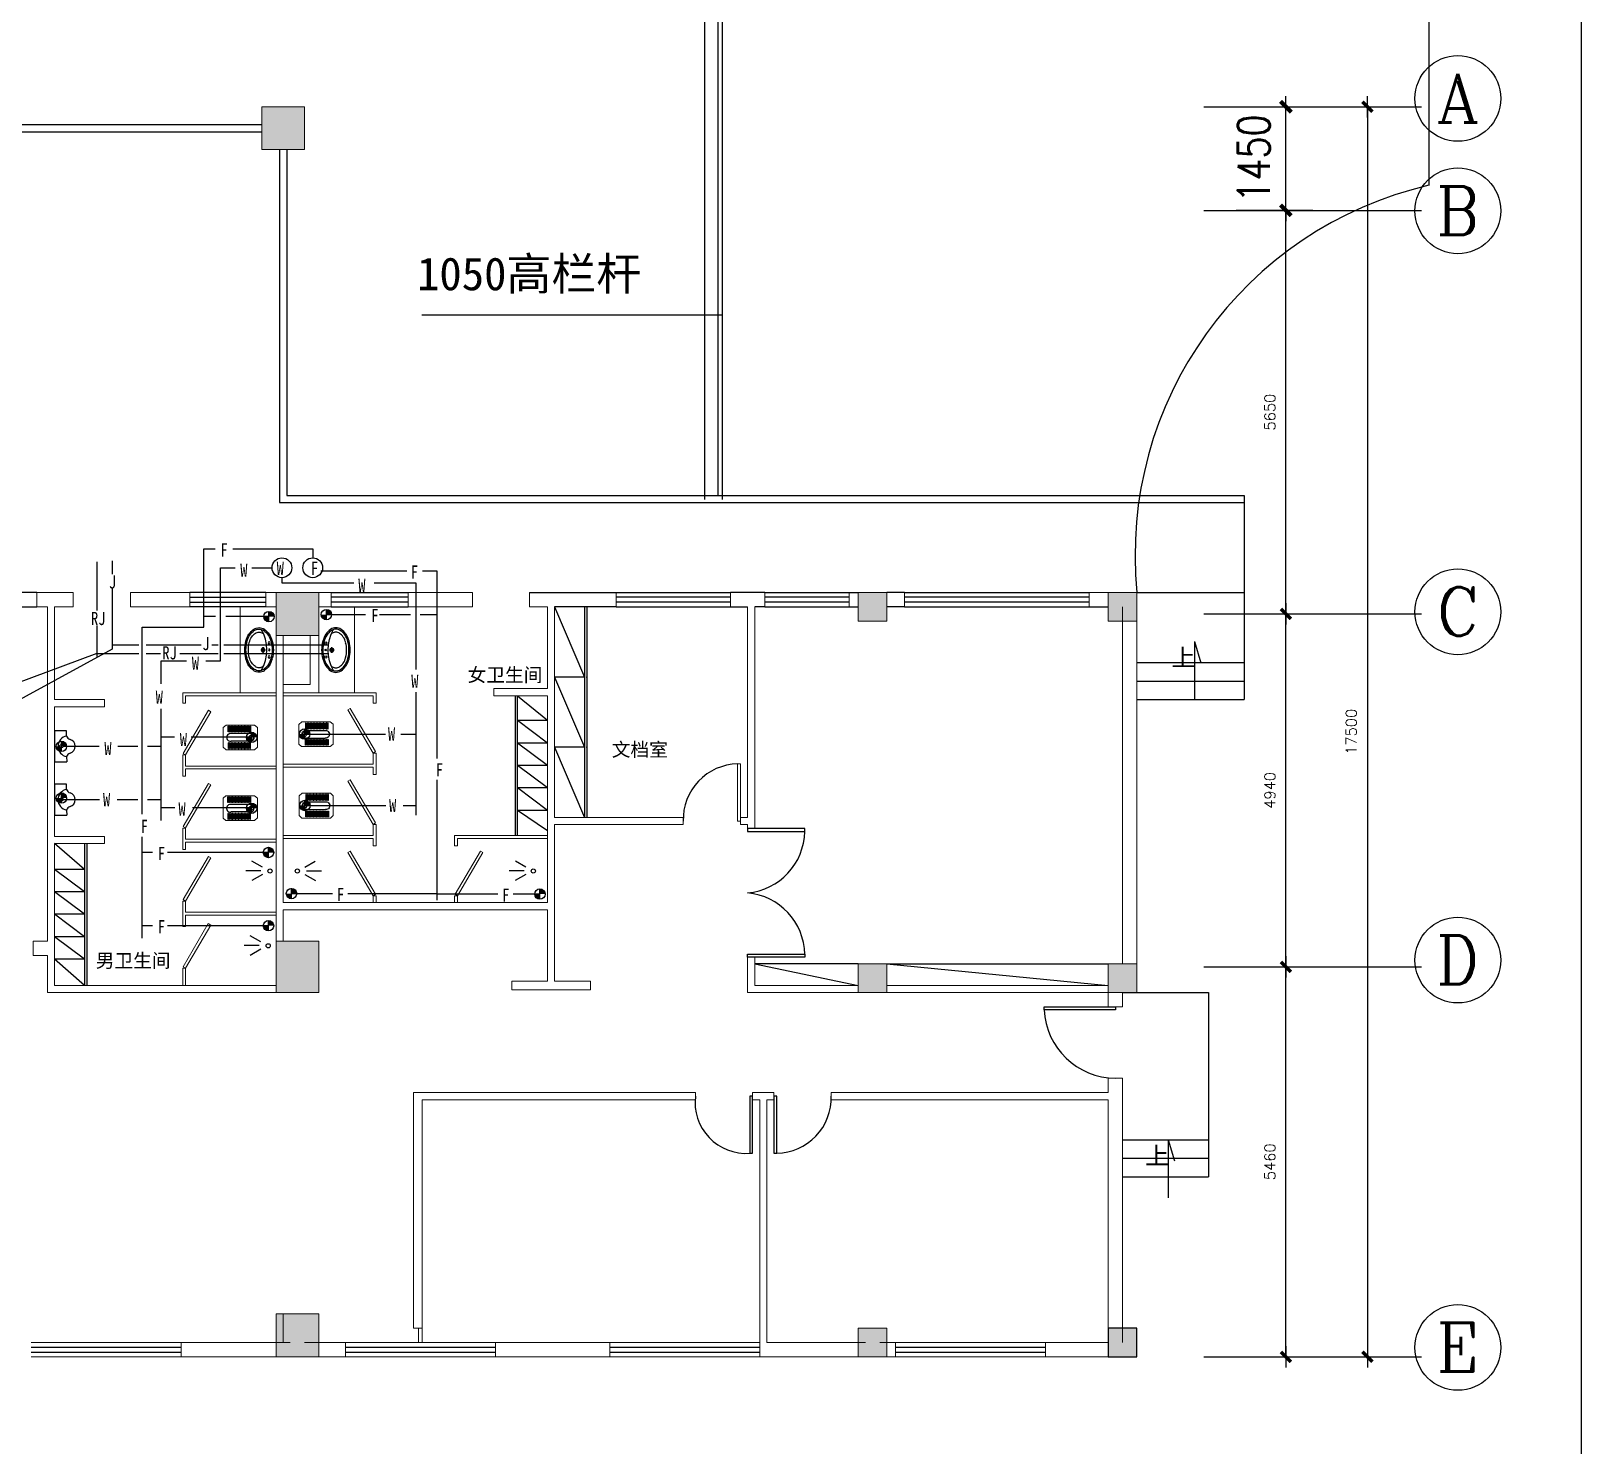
# Model space of a CAD drawing. Extents: x 1487452 to 1619693, y 165319 to 350168.
# Drawn here: x 1597996 to 1619693, y 279401 to 299196 of the extents above; entities that cross this region are included whole.
import ezdxf
from ezdxf.enums import TextEntityAlignment as Align

# ---------------------------------------------------------------- set-up
doc = ezdxf.new("R2010")
doc.units = 0
doc.header["$LTSCALE"] = 1000
doc.header["$MEASUREMENT"] = 0
doc.layers.get('0').update_dxf_attribs({"linetype": 'CONTINUOUS'})
doc.layers.get('Defpoints').update_dxf_attribs({"linetype": 'CONTINUOUS'})
for name, color, linetype in [('AXIS', 3, 'CONTINUOUS'), ('AXIS_TEXT', 7, 'CONTINUOUS'), ('COLUMN', 9, 'CONTINUOUS'), ('Dim3', 30, 'CONTINUOUS'), ('DIME', 3, 'CONTINUOUS'), ('FIN-栏杆', 3, 'CONTINUOUS'), ('FUR', 4, 'CONTINUOUS'), ('G', 4, 'CONTINUOUS')]:
    doc.layers.add(name, color=color, linetype=linetype)
doc.styles.add('-宋体', font='SimSun.ttf', dxfattribs={"width": 0.8})
doc.styles.add('_TCH_AXIS', font='COMPLEX', dxfattribs={"bigfont": 'GBCBIG'})
doc.styles.add('_TCH_DIM', font='SIMPLEX', dxfattribs={"bigfont": 'GBCBIG'})
doc.styles.add('DIM_FONT', font='SIMPLEX.shx', dxfattribs={"width": 0.8})
doc.styles.add('黑体', font='SIMHEI.TTF')
doc.dimstyles.new('dimn', dxfattribs={"dimtxt": 150, "dimasz": 1, "dimexe": 250, "dimexo": 300, "dimgap": 150, "dimtad": 1, "dimdec": 0, "dimzin": 0, "dimdsep": 46, "dimtxsty": '_TCH_DIM', "dimblk": '_dimx', "dimcen": 0.09, "dimclrd": 3, "dimclre": 3, "dimclrt": 2, "dimadec": 1, "dimazin": 2, "dimtfac": 1, "dimtdec": 0, "dimtix": 1, "dimtmove": 2, "dimatfit": 3, "dimldrblk": 'ARCHTICK', "dimfxl": 1, "dimtolj": 1, "dimtzin": 0, "dimarcsym": 0})
doc.dimstyles.new('DIMN150', dxfattribs={"dimscale": 1.5, "dimtxt": 300, "dimasz": 100, "dimexe": 250, "dimexo": 300, "dimgap": 150, "dimtad": 1, "dimdec": 0, "dimzin": 0, "dimdsep": 46, "dimtxsty": 'DIM_FONT', "dimblk": 'ARCHTICK', "dimcen": 0.09, "dimclrt": 7, "dimazin": 2, "dimtfac": 1, "dimtdec": 0, "dimtix": 1, "dimtmove": 2, "dimatfit": 3, "dimldrblk": 'ARCHTICK', "dimfxl": 1, "dimtolj": 1, "dimtzin": 0, "dimarcsym": 0})

# ---------------------------------------------------------------- blocks, each defined once
blk = doc.blocks.new('_ArchTick')
at = {"color": 0, "linetype": 'ByBlock', "const_width": 0.4}
blk.add_lwpolyline([(-0.5, -0.5), (0.5, 0.5)], dxfattribs=at)
blk = doc.blocks.new('_dimx')
blk.add_line((-150, 0), (150, 0))
at = {"const_width": 50}
blk.add_lwpolyline([(-70, -70), (70, 70)], dxfattribs=at)
blk = doc.blocks.new('*D150')
at = {"layer": 'AXIS', "color": 0, "linetype": 'Continuous', "lineweight": -2, "transparency": 16777216}
for p, q in [((1614864, 298136), (1615937, 298136)), ((1615562, 298136), (1615562, 298286)), ((1615562, 296686), (1615562, 298136)), ((1614864, 296686), (1615937, 296686)), ((1615562, 296686), (1615562, 296536))]:
    blk.add_line(p, q, dxfattribs=at)
at = {"layer": 'Defpoints', "color": 0, "linetype": 'Continuous', "transparency": 16777216}
for p in [(1614414, 298136), (1615562, 298136), (1614414, 296686)]:
    blk.add_point(p, dxfattribs=at)
at = {"layer": 'AXIS', "color": 0, "linetype": 'Continuous', "lineweight": -2, "transparency": 16777216, "xscale": 150, "yscale": 150, "zscale": 150}
for p, rotation in [((1615562, 298136), 270), ((1615562, 296686), 90)]:
    blk.add_blockref('_ArchTick', p, dxfattribs=dict(at, rotation=rotation))
at = {"layer": 'AXIS', "color": 2, "linetype": 'Continuous', "transparency": 16777216, "insert": (1615112, 297411), "char_height": 450, "attachment_point": 5, "rotation": 90, "style": 'DIM_FONT'}
blk.add_mtext('\\A1;1450', dxfattribs=at)
blk = doc.blocks.new('*D151')
at = {"layer": 'Defpoints', "color": 0, "ltscale": 0.4, "transparency": 16777216}
for p in [(1614714, 298136), (1614714, 280636), (1616702, 280636)]:
    blk.add_point(p, dxfattribs=at)
at = {"layer": 'Dim3', "color": 3, "lineweight": -2, "ltscale": 0.4, "transparency": 16777216}
for p, q in [((1615014, 298136), (1616952, 298136)), ((1616702, 298135), (1616702, 280637)), ((1615014, 280636), (1616952, 280636))]:
    blk.add_line(p, q, dxfattribs=at)
for p, rotation in [((1616702, 298136), 90), ((1616702, 280636), 270)]:
    blk.add_blockref('_dimx', p, dxfattribs=dict(at, rotation=rotation))
at = {"layer": 'Dim3', "color": 2, "ltscale": 0.4, "transparency": 16777216, "insert": (1616477, 289386), "char_height": 150, "attachment_point": 5, "rotation": 90, "style": '_TCH_DIM'}
blk.add_mtext('\\A1;17500', dxfattribs=at)
blk = doc.blocks.new('jytshfd')
at = {"color": 251, "lineweight": 13}
blk.add_lwpolyline([(1424598, 328540), (1424638, 328540), (1424638, 329340), (1424598, 329340)], close=True, dxfattribs=at)
at = {"layer": 'Dim3', "color": 250, "ltscale": 0.4}
for p, q in [((1422037, 331540), (1422457, 330556)), ((1422457, 331540), (1422457, 328590)), ((1422457, 330556), (1422037, 330556)), ((1422037, 330556), (1422457, 329573)), ((1422457, 329573), (1422037, 329573)), ((1422037, 329573), (1422457, 328590))]:
    blk.add_line(p, q, dxfattribs=at)
at = {"layer": 'Dim3', "color": 251, "ltscale": 0.4}
blk.add_line((1422487, 331540), (1422487, 328590), dxfattribs=at)
at = {"layer": 'Dim3', "color": 250, "ltscale": 0.4}
blk.add_arc((1424612, 328565), 775, 91.0894, 181.8482, dxfattribs=at)
at = {"layer": 'Dim3', "color": 251, "ltscale": 0.4}
for p in [(1422487, 330556), (1422487, 329573)]:
    blk.add_point(p, dxfattribs=at)
blk = doc.blocks.new('gagfdfdsfds')
at = {"color": 251}
for p, q in [((291254, -247004), (291254, -246931)), ((291423, -246931), (291254, -246931)), ((291423, -247366), (291423, -246931)), ((291254, -247293), (291254, -247366)), ((291254, -247366), (291423, -247366))]:
    blk.add_line(p, q, dxfattribs=at)
at = {"color": 250}
blk.add_circle((291328, -247151), 24.1, dxfattribs=at)
at = {"color": 251}
for centre, radius, start, end in [((291234, -247149), 101, 106.2602, 253.7398), ((291188, -246986), 68.8, 285.2551, 344.7449), ((291188, -247311), 68.8, 15.2551, 74.7449)]:
    blk.add_arc(centre, radius, start, end, dxfattribs=at)
at = {"color": 250}
blk.add_arc((291228, -247149), 147, 280.0796, 79.9204, dxfattribs=at)
blk = doc.blocks.new('gfeagfda')
at = {"color": 250}
for p, q in [((1428784, 390065), (1428721, 390065)), ((1428753, 390028), (1428753, 390103))]:
    blk.add_line(p, q, dxfattribs=at)
for centre, major_axis, start_param, end_param in [((1428829, 390120), (0, 251), 0.47776, 0.896055), ((1428807, 390171), (0, 194), 0, 0.47776), ((1428807, 390171), (0, 174), 0, 0.47776), ((1428807, 390171), (0, 194), -0.47776, 0), ((1428807, 390171), (0, 174), -0.47776, 0), ((1428786, 390120), (0, 251), -0.896055, -0.47776), ((1428914, 390065), (0, 374), 1.250813, 1.570796), ((1428862, 390087), (0, 305), 0.896055, 1.250813), ((1428914, 390065), (0, 354), 1.250813, 1.570796), ((1428862, 390087), (0, 285), 0.896055, 1.250813), ((1428829, 390120), (0, 231), 0.47776, 0.896055), ((1428829, 390120), (0, 191), 0.47776, 0.565194), ((1428807, 390171), (0, 134), 0, 0.47776), ((1428807, 390171), (0, 134), -0.47776, 0), ((1428786, 390120), (0, 191), -0.896055, -0.47776), ((1428786, 390120), (0, 231), -0.896055, -0.47776), ((1428753, 390087), (0, 245), -1.250813, -0.896055), ((1428753, 390087), (0, 285), -1.250813, -0.896055), ((1428700, 390065), (0, 314), 4.712389, 5.032372), ((1428753, 390087), (0, 305), -1.250813, -0.896055), ((1428700, 390065), (0, 354), 4.712389, 5.032372), ((1428700, 390065), (0, 374), -1.570796, -1.250813), ((1428914, 390065), (0, 374), 1.570796, 1.89078), ((1428914, 390065), (0, 354), 1.570796, 1.89078), ((1428862, 390043), (0, 305), 1.89078, 2.245537), ((1428862, 390043), (0, 285), 1.89078, 2.245537), ((1428753, 390043), (0, 245), 4.037648, 4.392406), ((1428753, 390043), (0, 285), 4.037648, 4.392406), ((1428700, 390065), (0, 314), 4.392406, 4.712389), ((1428753, 390043), (0, 305), 4.037648, 4.392406), ((1428700, 390065), (0, 354), 4.392406, 4.712389), ((1428700, 390065), (0, 374), 4.392406, 4.712389), ((1428829, 390010), (0, 251), 2.245537, 2.663833), ((1428829, 390010), (0, 231), 2.245537, 2.663833), ((1428807, 389958), (0, 194), 2.663833, 3.141593), ((1428807, 389958), (0, 174), 2.663833, 3.141593), ((1428829, 390010), (0, 191), 2.576399, 2.663833), ((1428807, 389958), (0, 134), 2.663833, 3.141593), ((1428807, 389958), (0, 134), 3.141593, 3.619353), ((1428807, 389958), (0, 174), 3.141593, 3.619353), ((1428807, 389958), (0, 194), 3.141593, 3.619353), ((1428786, 390010), (0, 191), 3.619353, 4.037648), ((1428786, 390010), (0, 231), 3.619353, 4.037648), ((1428786, 390010), (0, 251), 3.619353, 4.037648)]:
    blk.add_ellipse(centre, major_axis=major_axis, ratio=0.8, start_param=start_param, end_param=end_param, dxfattribs=at)
at = {"color": 250, "extrusion": (0, 0, -1)}
blk.add_ellipse((1429075, 390065), major_axis=(0, 464), ratio=0.8, start_param=4.076246, end_param=5.348532, dxfattribs=at)
at = {"color": 250}
for centre, major_axis in [((1428670, 390159), (0, 17.2)), ((1428670, 389971), (0, 17.2)), ((1428670, 390065), (0, 11.7)), ((1428753, 390065), (0, 28.9)), ((1428753, 390065), (0, 19.6))]:
    blk.add_ellipse(centre, major_axis=major_axis, ratio=0.8, dxfattribs=at)
blk = doc.blocks.new('htrjhyrghgfd')
at = {"color": 251, "lineweight": 13}
for p, q in [((1427627, 395481), (1427668, 395516)), ((1427627, 395481), (1427627, 395205)), ((1428067, 395516), (1427668, 395516)), ((1428107, 395482), (1428067, 395516)), ((1428107, 395204), (1428107, 395482)), ((1427627, 395205), (1427669, 395170)), ((1427669, 395170), (1428067, 395170)), ((1428107, 395204), (1428067, 395170))]:
    blk.add_line(p, q, dxfattribs=at)
at = {"layer": 'FUR', "color": 250, "ltscale": 0.2}
for p, q in [((1427735, 395397), (1427997, 395397)), ((1427732, 395290), (1428000, 395290))]:
    blk.add_line(p, q, dxfattribs=at)
at = {"layer": 'FUR', "color": 250}
for points in [[(1427724, 395419), (1427731, 395419), (1427731, 395498), (1427724, 395498)], [(1427745, 395419), (1427752, 395419), (1427752, 395498), (1427745, 395498)], [(1427765, 395419), (1427772, 395419), (1427772, 395498), (1427765, 395498)], [(1427786, 395419), (1427793, 395419), (1427793, 395498), (1427786, 395498)], [(1427806, 395419), (1427813, 395419), (1427813, 395498), (1427806, 395498)], [(1427827, 395419), (1427834, 395419), (1427834, 395498), (1427827, 395498)], [(1427847, 395419), (1427854, 395419), (1427854, 395498), (1427847, 395498)], [(1427868, 395419), (1427875, 395419), (1427875, 395498), (1427868, 395498)], [(1427889, 395419), (1427895, 395419), (1427895, 395498), (1427889, 395498)], [(1427909, 395419), (1427916, 395419), (1427916, 395498), (1427909, 395498)], [(1427930, 395419), (1427936, 395419), (1427936, 395498), (1427930, 395498)], [(1427950, 395419), (1427957, 395419), (1427957, 395498), (1427950, 395498)], [(1427971, 395419), (1427978, 395419), (1427978, 395498), (1427971, 395498)], [(1427991, 395419), (1427998, 395419), (1427998, 395498), (1427991, 395498)], [(1428012, 395419), (1428019, 395419), (1428019, 395498), (1428012, 395498)], [(1428032, 395419), (1428039, 395419), (1428039, 395498), (1428032, 395498)], [(1427724, 395266), (1427731, 395266), (1427731, 395187), (1427724, 395187)], [(1427745, 395266), (1427752, 395266), (1427752, 395187), (1427745, 395187)], [(1427765, 395266), (1427772, 395266), (1427772, 395187), (1427765, 395187)], [(1427786, 395266), (1427793, 395266), (1427793, 395187), (1427786, 395187)], [(1427806, 395266), (1427813, 395266), (1427813, 395187), (1427806, 395187)], [(1427827, 395266), (1427834, 395266), (1427834, 395187), (1427827, 395187)], [(1427847, 395266), (1427854, 395266), (1427854, 395187), (1427847, 395187)], [(1427868, 395266), (1427875, 395266), (1427875, 395187), (1427868, 395187)], [(1427889, 395266), (1427895, 395266), (1427895, 395187), (1427889, 395187)], [(1427909, 395266), (1427916, 395266), (1427916, 395187), (1427909, 395187)], [(1427930, 395266), (1427936, 395266), (1427936, 395187), (1427930, 395187)], [(1427950, 395266), (1427957, 395266), (1427957, 395187), (1427950, 395187)], [(1427971, 395266), (1427978, 395266), (1427978, 395187), (1427971, 395187)], [(1427991, 395266), (1427998, 395266), (1427998, 395187), (1427991, 395187)], [(1428012, 395266), (1428019, 395266), (1428019, 395187), (1428012, 395187)], [(1428032, 395266), (1428039, 395266), (1428039, 395187), (1428032, 395187)]]:
    blk.add_lwpolyline(points, close=True, dxfattribs=at)
at = {"layer": 'FUR', "color": 250, "linetype": 'Continuous'}
blk.add_circle((1427709, 395340), 31.2, dxfattribs=at)
at = {"layer": 'FUR', "color": 250, "ltscale": 0.2}
for centre, radius, start, end in [((1427727, 395344), 54.1, 81.3895, 275.4827), ((1428004, 395344), 54, 266.4998, 97.5493)]:
    blk.add_arc(centre, radius, start, end, dxfattribs=at)
blk = doc.blocks.new('hagfd')
at = {"layer": 'FIN-栏杆'}
h = blk.add_hatch(color=6, dxfattribs=at)
h.paths.add_polyline_path([(433091, 308992), (433091, 309065), (433018, 309065, 0.414214)])
h.paths.add_polyline_path([(433164, 309065, 0.414214), (433091, 309138), (433091, 309065)])
at = {"layer": 'FIN-栏杆', "color": 6}
blk.add_line((433091, 308992), (433091, 309138), dxfattribs=at)
blk.add_circle((433091, 309065), 72.8, dxfattribs=at)

msp = doc.modelspace()

# ---------------------------------------------------------------- hatches: boundary and pattern name
at = {"lineweight": 13}
for points in [[(1601226.2, 297535.6), (1601826.2, 297535.6), (1601826.2, 298135.6), (1601226.2, 298135.6)], [(1601426.2, 290735.6), (1602026.2, 290735.6), (1602026.2, 291335.6), (1601426.2, 291335.6)], [(1609576.2, 290935.6), (1609976.2, 290935.6), (1609976.2, 291335.6), (1609576.2, 291335.6)], [(1613076.2, 290935.6), (1613476.2, 290935.6), (1613476.2, 291335.6), (1613076.2, 291335.6)], [(1601426.2, 285735.6), (1602026.2, 285735.6), (1602026.2, 286455.6), (1601426.2, 286455.6)], [(1609576.2, 285735.6), (1609976.2, 285735.6), (1609976.2, 286135.6), (1609576.2, 286135.6)], [(1613076.2, 285735.6), (1613476.2, 285735.6), (1613476.2, 286135.6), (1613076.2, 286135.6)], [(1601426.2, 280635.6), (1602026.2, 280635.6), (1602026.2, 281235.6), (1601426.2, 281235.6)], [(1601426.2, 280635.6), (1602026.2, 280635.6), (1602026.2, 281235.6), (1601426.2, 281235.6)], [(1609576.2, 280635.6), (1609976.2, 280635.6), (1609976.2, 281035.6), (1609576.2, 281035.6)], [(1609576.2, 280635.6), (1609976.2, 280635.6), (1609976.2, 281035.6), (1609576.2, 281035.6)], [(1613076.2, 280635.6), (1613476.2, 280635.6), (1613476.2, 281035.6), (1613076.2, 281035.6)], [(1613076.2, 280635.6), (1613476.2, 280635.6), (1613476.2, 281035.6), (1613076.2, 281035.6)]]:
    msp.add_hatch(color=256, dxfattribs=at).paths.add_polyline_path(points)

# ---------------------------------------------------------------- linework, layer by layer
at = {"color": 7}
msp.add_line((1619692.7, 309763.5), (1619692.7, 269359.3), dxfattribs=at)
at = {"lineweight": 13}
for p, q in [((1601826.2, 298135.6), (1601226.2, 298135.6)), ((1601226.2, 298135.6), (1601226.2, 297535.6)), ((1601826.2, 297535.6), (1601826.2, 298135.6)), ((1601226.2, 297535.6), (1601826.2, 297535.6)), ((1598076.2, 291335.6), (1598076.2, 291135.6)), ((1598588.6, 291335.6), (1598076.2, 291335.6)), ((1598588.6, 291135.6), (1598588.6, 291335.6)), ((1600217.8, 291335.6), (1599388.6, 291335.6)), ((1599388.6, 291135.6), (1599388.6, 291335.6)), ((1600217.8, 291135.6), (1600217.8, 291335.6)), ((1601285.2, 291335.6), (1601285.2, 291135.6)), ((1601285.2, 291335.6), (1601426.2, 291335.6)), ((1602026.2, 291335.6), (1601426.2, 291335.6)), ((1601426.2, 291335.6), (1601426.2, 290735.6)), ((1601626.2, 291335.6), (1602199.4, 291335.6)), ((1602026.2, 290735.6), (1602026.2, 291335.6)), ((1602199.4, 291335.6), (1602199.4, 291135.6)), ((1603277.1, 291335.6), (1603277.1, 291135.6)), ((1603277.1, 291335.6), (1604176.2, 291335.6)), ((1604176.2, 291135.6), (1604176.2, 291335.6)), ((1604976.2, 291135.6), (1604976.2, 291335.6)), ((1606186.5, 291335.6), (1606186.5, 291135.6)), ((1607786.5, 291335.6), (1607786.5, 291135.6)), ((1608269, 291335.6), (1608269, 291135.6)), ((1609446.7, 291335.6), (1609446.7, 291135.6)), ((1609976.2, 291335.6), (1609576.2, 291335.6)), ((1609576.2, 291335.6), (1609576.2, 290935.6)), ((1609976.2, 290935.6), (1609976.2, 291335.6)), ((1610223.3, 291335.6), (1610223.3, 291135.6)), ((1613476.2, 291335.6), (1612807, 291335.6)), ((1612807, 291335.6), (1612807, 291135.6)), ((1613476.2, 291335.6), (1613076.2, 291335.6)), ((1613076.2, 291335.6), (1613076.2, 290935.6)), ((1613076.2, 291135.6), (1613076.2, 291335.6)), ((1613476.2, 291335.6), (1613476.2, 285735.6)), ((1613476.2, 290935.6), (1613476.2, 291335.6)), ((1598076.2, 291135.6), (1598226.2, 291135.6)), ((1598226.2, 291135.6), (1598226.2, 286455.6)), ((1598326.2, 291135.6), (1598326.2, 289835.6)), ((1598326.2, 291135.6), (1598588.6, 291135.6)), ((1600217.8, 291135.6), (1599388.6, 291135.6)), ((1601285.2, 291135.6), (1601426.2, 291135.6)), ((1602026.2, 291135.6), (1602199.4, 291135.6)), ((1603277.1, 291135.6), (1604176.2, 291135.6)), ((1604976.2, 291135.6), (1605226.2, 291135.6)), ((1605226.2, 291135.6), (1605226.2, 289990.6)), ((1605326.2, 291135.6), (1605326.2, 288185.6)), ((1608026.5, 291135.6), (1608026.5, 288185.6)), ((1608126.5, 291135.6), (1608126.5, 288085.6)), ((1613276.2, 291135.6), (1613276.2, 286135.6)), ((1601426.2, 290735.6), (1602026.2, 290735.6)), ((1601426.2, 290735.6), (1601426.2, 286455.6)), ((1601526.2, 290735.6), (1601526.2, 286994.1)), ((1601906.2, 290735.6), (1601906.2, 290049.6)), ((1602026.2, 290735.6), (1602026.2, 289929.6)), ((1609576.2, 290935.6), (1609976.2, 290935.6)), ((1613076.2, 290935.6), (1613476.2, 290935.6)), ((1601906.2, 290049.6), (1601526.2, 290049.6)), ((1602026.2, 289929.6), (1601526.2, 289929.6)), ((1604476.2, 289990.6), (1604476.2, 289890.6)), ((1604476.2, 289990.6), (1605226.2, 289990.6)), ((1604476.2, 289890.6), (1605226.2, 289890.6)), ((1605226.2, 289890.6), (1605226.2, 286994.1)), ((1599026.2, 289835.6), (1598326.2, 289835.6)), ((1599026.2, 289735.6), (1598326.2, 289735.6)), ((1598326.2, 289735.6), (1598326.2, 287920.6)), ((1599026.2, 289835.6), (1599026.2, 289735.6)), ((1605326.2, 288185.6), (1607126.5, 288185.6)), ((1607126.5, 288185.6), (1607126.5, 288085.6)), ((1607926.5, 288185.6), (1607926.5, 288085.6)), ((1607926.5, 288185.6), (1608026.5, 288185.6)), ((1599026.2, 287920.6), (1598326.2, 287920.6)), ((1599026.2, 287920.6), (1599026.2, 287820.6)), ((1605326.2, 288085.6), (1607126.5, 288085.6)), ((1605326.2, 288085.6), (1605326.2, 285894.1)), ((1607926.5, 288085.6), (1608026.5, 288085.6)), ((1608026.5, 288030.6), (1608026.5, 288085.6)), ((1608026.5, 288030.6), (1608126.5, 288030.6)), ((1608126.5, 288030.6), (1608126.5, 288085.6)), ((1599026.2, 287820.6), (1598326.2, 287820.6)), ((1598326.2, 287820.6), (1598326.2, 285835.6)), ((1605226.2, 286994.1), (1601526.2, 286994.1)), ((1605226.2, 286894.1), (1601526.2, 286894.1)), ((1601526.2, 286894.1), (1601526.2, 286455.6)), ((1605226.2, 285894.1), (1605226.2, 286894.1)), ((1598026.2, 286455.6), (1598026.2, 286255.6)), ((1598026.2, 286455.6), (1598026.2, 286255.6)), ((1598026.2, 286455.6), (1598226.2, 286455.6)), ((1602026.2, 286455.6), (1601426.2, 286455.6)), ((1601426.2, 286455.6), (1601426.2, 285735.6)), ((1602026.2, 285735.6), (1602026.2, 286455.6)), ((1598026.2, 286255.6), (1598226.2, 286255.6)), ((1598226.2, 286255.6), (1598226.2, 285735.6)), ((1608026.5, 286230.6), (1608026.5, 285735.6)), ((1608026.5, 286230.6), (1608126.5, 286230.6)), ((1608126.5, 286230.6), (1608126.5, 285835.6)), ((1609976.2, 286135.6), (1609576.2, 286135.6)), ((1609576.2, 286135.6), (1609576.2, 285735.6)), ((1609976.2, 285735.6), (1609976.2, 286135.6)), ((1613476.2, 286135.6), (1613076.2, 286135.6)), ((1613076.2, 286135.6), (1613076.2, 285735.6)), ((1613476.2, 285735.6), (1613476.2, 286135.6)), ((1601426.2, 285835.6), (1598326.2, 285835.6)), ((1604726.2, 285774.1), (1604726.2, 285894.1)), ((1605226.2, 285894.1), (1604726.2, 285894.1)), ((1605826.2, 285774.1), (1604726.2, 285774.1)), ((1605826.2, 285894.1), (1605326.2, 285894.1)), ((1605826.2, 285774.1), (1605826.2, 285894.1)), ((1609576.2, 285835.6), (1608126.5, 285835.6)), ((1613076.2, 285835.6), (1609976.2, 285835.6)), ((1601426.2, 285735.6), (1598226.2, 285735.6)), ((1601426.2, 285735.6), (1602026.2, 285735.6)), ((1609576.2, 285735.6), (1608026.5, 285735.6)), ((1609576.2, 285735.6), (1609976.2, 285735.6)), ((1613076.2, 285735.6), (1609976.2, 285735.6)), ((1613076.2, 285735.6), (1613476.2, 285735.6)), ((1613076.2, 285535.6), (1613076.2, 285735.6)), ((1613076.2, 285535.6), (1613276.2, 285535.6)), ((1613276.2, 285735.6), (1613276.2, 285535.6)), ((1613076.2, 284535.6), (1613076.2, 284335.6)), ((1613276.2, 284535.6), (1613076.2, 284535.6)), ((1613276.2, 284335.6), (1613276.2, 284535.6)), ((1603351.2, 284335.6), (1603351.2, 281035.6)), ((1607296.2, 284335.6), (1603351.2, 284335.6)), ((1603471.2, 284235.6), (1603471.2, 281035.6)), ((1607296.2, 284235.6), (1603471.2, 284235.6)), ((1607296.2, 284335.6), (1607296.2, 284235.6)), ((1608396.2, 284335.6), (1608096.2, 284335.6)), ((1608096.2, 284335.6), (1608096.2, 284235.6)), ((1608196.2, 284235.6), (1608096.2, 284235.6)), ((1608196.2, 284235.6), (1608196.2, 280835.6)), ((1608396.2, 284235.6), (1608296.2, 284235.6)), ((1608296.2, 284235.6), (1608296.2, 280835.6)), ((1608396.2, 284235.6), (1608396.2, 284335.6)), ((1609196.2, 284235.6), (1609196.2, 284335.6)), ((1613076.2, 284335.6), (1609196.2, 284335.6)), ((1613076.2, 284235.6), (1609196.2, 284235.6)), ((1613076.2, 284235.6), (1613076.2, 280835.6)), ((1613276.2, 284335.6), (1613276.2, 283635.6)), ((1613276.2, 283855.6), (1613276.2, 280835.6)), ((1602026.2, 281235.6), (1601426.2, 281235.6)), ((1601426.2, 281235.6), (1601426.2, 280635.6)), ((1602026.2, 281235.6), (1601426.2, 281235.6)), ((1601426.2, 281235.6), (1601426.2, 280635.6)), ((1601526.2, 281235.6), (1601526.2, 280835.6)), ((1601526.2, 281235.6), (1601526.2, 280835.6)), ((1602026.2, 280635.6), (1602026.2, 281235.6)), ((1602026.2, 280635.6), (1602026.2, 281235.6)), ((1603471.2, 281035.6), (1603351.2, 281035.6)), ((1609976.2, 281035.6), (1609576.2, 281035.6)), ((1609576.2, 281035.6), (1609576.2, 280635.6)), ((1609976.2, 281035.6), (1609576.2, 281035.6)), ((1609576.2, 281035.6), (1609576.2, 280635.6)), ((1609976.2, 280635.6), (1609976.2, 281035.6)), ((1609976.2, 280635.6), (1609976.2, 281035.6)), ((1613476.2, 281035.6), (1613076.2, 281035.6)), ((1613076.2, 281035.6), (1613076.2, 280635.6)), ((1613476.2, 281035.6), (1613076.2, 281035.6)), ((1613476.2, 280635.6), (1613476.2, 281035.6)), ((1613476.2, 280635.6), (1613476.2, 281035.6)), ((1600096.2, 280835.6), (1600096.2, 280635.6)), ((1601626.2, 280835.6), (1600096.2, 280835.6)), ((1602396.2, 280835.6), (1601826.2, 280835.6)), ((1602396.2, 280635.6), (1602396.2, 280835.6)), ((1604496.2, 280835.6), (1604496.2, 280635.6)), ((1606096.2, 280835.6), (1604496.2, 280835.6)), ((1606096.2, 280635.6), (1606096.2, 280835.6)), ((1608196.2, 280835.6), (1608196.2, 280635.6)), ((1609676.2, 280835.6), (1608296.2, 280835.6)), ((1610096.2, 280835.6), (1609876.2, 280835.6)), ((1610096.2, 280635.6), (1610096.2, 280835.6)), ((1613076.2, 280835.6), (1612196.2, 280835.6)), ((1612196.2, 280835.6), (1612196.2, 280635.6)), ((1600096.2, 280635.6), (1601726.2, 280635.6)), ((1601426.2, 280635.6), (1602026.2, 280635.6)), ((1601426.2, 280635.6), (1602026.2, 280635.6)), ((1601726.2, 280635.6), (1602396.2, 280635.6)), ((1604496.2, 280635.6), (1606096.2, 280635.6)), ((1608196.2, 280635.6), (1609776.2, 280635.6)), ((1609576.2, 280635.6), (1609976.2, 280635.6)), ((1609576.2, 280635.6), (1609976.2, 280635.6)), ((1610096.2, 280635.6), (1609776.2, 280635.6)), ((1613076.2, 280635.6), (1612196.2, 280635.6)), ((1613076.2, 280635.6), (1613476.2, 280635.6)), ((1613076.2, 280635.6), (1613476.2, 280635.6))]:
    msp.add_line(p, q, dxfattribs=at)
at = {"color": 251, "lineweight": 13}
for p, q in [((1601426.2, 291335.6), (1601426.2, 290466.4)), ((1600926.2, 291135.6), (1600926.2, 289929.6)), ((1602526.2, 291135.6), (1602526.2, 289929.6)), ((1600120.6, 289929.6), (1601420.6, 289929.6)), ((1600120.6, 289929.6), (1600120.6, 289787.1)), ((1600160.6, 289889.6), (1601420.6, 289889.6)), ((1600160.6, 289889.6), (1600160.6, 289787.1)), ((1602786.2, 289889.6), (1601526.2, 289889.6)), ((1602026.2, 289929.6), (1602826.2, 289929.6)), ((1602786.2, 289889.6), (1602786.2, 289787.1)), ((1602826.2, 289929.6), (1602826.2, 289787.1)), ((1600120.6, 289787.1), (1600160.6, 289787.1)), ((1602826.2, 289787.1), (1602786.2, 289787.1)), ((1600120.6, 289062.1), (1600120.6, 288763.6)), ((1600120.6, 289062.1), (1600160.6, 289062.1)), ((1600160.6, 289062.1), (1600160.6, 288906.1)), ((1602826.2, 289087.1), (1602786.2, 289087.1)), ((1602786.2, 289087.1), (1602786.2, 288931.1)), ((1602826.2, 289087.1), (1602826.2, 288788.6)), ((1600160.6, 288906.1), (1601420.6, 288906.1)), ((1600160.6, 288866.1), (1601420.6, 288866.1)), ((1600160.6, 288866.1), (1600160.6, 288763.6)), ((1602786.2, 288931.1), (1601526.2, 288931.1)), ((1602786.2, 288891.1), (1601526.2, 288891.1)), ((1602786.2, 288891.1), (1602786.2, 288788.6)), ((1602826.2, 288788.6), (1602786.2, 288788.6)), ((1600120.6, 288763.6), (1600160.6, 288763.6)), ((1600120.6, 288038.6), (1600160.6, 288038.6)), ((1600120.6, 288038.6), (1600120.6, 287740.1)), ((1600160.6, 288038.6), (1600160.6, 287882.6)), ((1602786.2, 287932.6), (1601526.2, 287932.6)), ((1602826.2, 288088.6), (1602786.2, 288088.6)), ((1602786.2, 288088.6), (1602786.2, 287932.6)), ((1602826.2, 288088.6), (1602826.2, 287790.1)), ((1603926.2, 287932.6), (1605226.2, 287932.6)), ((1603926.2, 287932.6), (1603926.2, 287790.1)), ((1600120.6, 287740.1), (1600160.6, 287740.1)), ((1600160.6, 287882.6), (1601420.6, 287882.6)), ((1600160.6, 287842.6), (1601420.6, 287842.6)), ((1600160.6, 287842.6), (1600160.6, 287740.1)), ((1602786.2, 287892.6), (1601526.2, 287892.6)), ((1602786.2, 287892.6), (1602786.2, 287790.1)), ((1602826.2, 287790.1), (1602786.2, 287790.1)), ((1603926.2, 287790.1), (1603966.2, 287790.1)), ((1603966.2, 287892.6), (1605226.2, 287892.6)), ((1603966.2, 287892.6), (1603966.2, 287790.1)), ((1602826.2, 287090.1), (1602786.2, 287090.1)), ((1602786.2, 287090.1), (1602786.2, 286994.1)), ((1602826.2, 287090.1), (1602826.2, 286994.1)), ((1603926.2, 287090.1), (1603966.2, 287090.1)), ((1603926.2, 287090.1), (1603926.2, 286994.1)), ((1603966.2, 287090.1), (1603966.2, 286994.1)), ((1600120.6, 287015.1), (1600160.6, 287015.1)), ((1600120.6, 287015.1), (1600120.6, 286660.6)), ((1600160.6, 287015.1), (1600160.6, 286859.1)), ((1600160.6, 286859.1), (1601420.6, 286859.1)), ((1600120.6, 286660.6), (1600160.6, 286660.6)), ((1600160.6, 286819.1), (1601420.6, 286819.1)), ((1600160.6, 286819.1), (1600160.6, 286660.6)), ((1600120.6, 286075.6), (1600160.6, 286075.6)), ((1600120.6, 286075.6), (1600120.6, 285835.6)), ((1600160.6, 286075.6), (1600160.6, 285835.6)), ((1603421.2, 281035.6), (1603421.2, 280835.6)), ((1603471.2, 281035.6), (1603471.2, 280835.6)), ((1600096.2, 280835.6), (1597996.2, 280835.6)), ((1604496.2, 280835.6), (1602396.2, 280835.6)), ((1608196.2, 280835.6), (1606096.2, 280835.6)), ((1612196.2, 280835.6), (1610096.2, 280835.6)), ((1600096.2, 280635.6), (1597996.2, 280635.6)), ((1604496.2, 280635.6), (1602396.2, 280635.6)), ((1608196.2, 280635.6), (1606096.2, 280635.6)), ((1612196.2, 280635.6), (1610096.2, 280635.6))]:
    msp.add_line(p, q, dxfattribs=at)
for points in [[(1600160.6, 289063.4), (1600126.1, 289083.7), (1600480.6, 289687.3), (1600515.1, 289667)], [(1602786.2, 289088.4), (1602820.7, 289108.7), (1602466.1, 289712.3), (1602431.7, 289692)], [(1600160.6, 288039.9), (1600126.1, 288060.2), (1600480.6, 288663.8), (1600515.1, 288643.5)], [(1602786.2, 288089.9), (1602820.7, 288110.2), (1602466.1, 288713.8), (1602431.7, 288693.5)], [(1602786.2, 287091.4), (1602820.7, 287111.7), (1602466.1, 287715.3), (1602431.7, 287695)], [(1603966.2, 287091.4), (1603931.7, 287111.7), (1604286.2, 287715.3), (1604320.7, 287695)], [(1600160.6, 287016.4), (1600126.1, 287036.7), (1600480.6, 287640.3), (1600515.1, 287620)], [(1600158.4, 286076.9), (1600123.9, 286097.2), (1600478.4, 286700.8), (1600512.9, 286680.5)]]:
    msp.add_lwpolyline(points, close=True, dxfattribs=at)
at = {"layer": 'AXIS', "linetype": 'Continuous'}
for p, q in [((1614413.8, 298135.6), (1617462.3, 298135.6)), ((1614413.8, 296685.6), (1617462.3, 296685.6)), ((1614413.8, 291035.6), (1617462.3, 291035.6)), ((1614413.8, 286095.6), (1617462.3, 286095.6)), ((1614413.8, 280635.6), (1617462.3, 280635.6)), ((1615166.2, 280635.6), (1615812.4, 280635.6))]:
    msp.add_line(p, q, dxfattribs=at)
for centre in [(1617969, 298252.4), (1617969, 296678.8), (1617969, 291065.4), (1617969, 286189.1), (1617969, 280766.8)]:
    msp.add_circle(centre, 600, dxfattribs=at)
at = {"layer": 'COLUMN', "color": 0, "linetype": 'Continuous'}
msp.add_lwpolyline([(1613076.2, 280635.6), (1613476.2, 280635.6), (1613476.2, 281035.6), (1613076.2, 281035.6)], close=True, dxfattribs=at)
at = {"layer": 'Dim3', "color": 251, "ltscale": 0.4}
for p, q in [((1607616.2, 292695.6), (1607616.2, 304035.6)), ((1607676.2, 292635.6), (1607676.2, 304035.6)), ((1617564.8, 304035.6), (1617564.8, 297035.6)), ((1607422.2, 300957.8), (1607422.2, 292635.6)), ((1593626.2, 297885.6), (1601226.2, 297885.6)), ((1593626.2, 297785.6), (1601226.2, 297785.6)), ((1601476.2, 297535.6), (1601476.2, 292595.6)), ((1601576.2, 297535.6), (1601576.2, 292695.6)), ((1607676.2, 295218.2), (1603465.4, 295218.2)), ((1601576.2, 292695.6), (1614976.2, 292695.6)), ((1614976.2, 292695.6), (1614976.2, 289835.6)), ((1601476.2, 292595.6), (1614976.2, 292595.6)), ((1598076.2, 291335.6), (1593876.2, 291335.6)), ((1601285.2, 291335.6), (1600217.8, 291335.6)), ((1602199.4, 291335.6), (1603277.1, 291335.6)), ((1606186.5, 291335.6), (1607786.5, 291335.6)), ((1608269, 291335.6), (1609446.7, 291335.6)), ((1610223.3, 291335.6), (1612807, 291335.6)), ((1593876.2, 291135.6), (1598076.2, 291135.6)), ((1601285.2, 291135.6), (1600217.8, 291135.6)), ((1602199.4, 291135.6), (1603277.1, 291135.6)), ((1606186.5, 291135.6), (1607786.5, 291135.6)), ((1608269, 291135.6), (1609446.7, 291135.6)), ((1610223.3, 291135.6), (1612807, 291135.6)), ((1613476.2, 290355.6), (1614976.2, 290355.6)), ((1613476.2, 290095.6), (1614976.2, 290095.6)), ((1604776.2, 287932.6), (1604776.2, 289890.6)), ((1613476.2, 289835.6), (1614976.2, 289835.6)), ((1604806.2, 289546.4), (1605226.2, 289546.4)), ((1604806.2, 289232.3), (1605226.2, 289232.3)), ((1604806.2, 288918.1), (1605226.2, 288918.1)), ((1604806.2, 288603.9), (1605226.2, 288603.9)), ((1604806.2, 288289.8), (1605226.2, 288289.8)), ((1598776.2, 287820.6), (1598776.2, 285835.6)), ((1601237.3, 287489.4), (1601089.5, 287576.1)), ((1601828.3, 287489.4), (1601976.1, 287576.1)), ((1604924.1, 287489.4), (1604776.2, 287576.1)), ((1598746.2, 287460), (1598326.2, 287460)), ((1601212.2, 287438.3), (1601004.8, 287439.8)), ((1601236.6, 287386.7), (1601087.5, 287302.2)), ((1601829.1, 287386.7), (1601978.1, 287302.2)), ((1601853.4, 287438.3), (1602060.9, 287439.8)), ((1604898.9, 287438.3), (1604691.5, 287439.8)), ((1604923.3, 287386.7), (1604774.2, 287302.2)), ((1598746.2, 287145.8), (1598326.2, 287145.8)), ((1598746.2, 286831.6), (1598326.2, 286831.6)), ((1598746.2, 286517.5), (1598326.2, 286517.5)), ((1601213.3, 286443.1), (1601065.5, 286529.8)), ((1598746.2, 286203.3), (1598326.2, 286203.3)), ((1601188.2, 286391.9), (1600980.8, 286393.5)), ((1601212.6, 286340.4), (1601063.5, 286255.9)), ((1609576.2, 286135.6), (1608126.5, 286135.6)), ((1609976.2, 286135.6), (1613076.2, 286135.6)), ((1613276.2, 285735.6), (1614476.2, 285735.6)), ((1613276.2, 285735.6), (1614476.2, 285735.6)), ((1614476.2, 285735.6), (1614476.2, 283155.6)), ((1613276.2, 283675.6), (1614476.2, 283675.6)), ((1613276.2, 283415.6), (1614476.2, 283415.6)), ((1613276.2, 283155.6), (1614476.2, 283155.6))]:
    msp.add_line(p, q, dxfattribs=at)
at = {"layer": 'Dim3', "color": 250, "ltscale": 0.4}
for p, q in [((1600217.8, 291268.9), (1601285.2, 291268.9)), ((1600217.8, 291202.3), (1601285.2, 291202.3)), ((1603277.1, 291268.9), (1602199.4, 291268.9)), ((1603277.1, 291202.3), (1602199.4, 291202.3)), ((1607786.5, 291268.9), (1606186.5, 291268.9)), ((1607786.5, 291202.3), (1606186.5, 291202.3)), ((1609446.7, 291268.9), (1608269, 291268.9)), ((1609446.7, 291202.3), (1608269, 291202.3)), ((1612807, 291268.9), (1610223.3, 291268.9)), ((1612807, 291202.3), (1610223.3, 291202.3)), ((1604806.2, 287932.6), (1604806.2, 289890.6)), ((1604806.2, 289890.6), (1605226.2, 289546.4)), ((1604806.2, 289546.4), (1605226.2, 289232.3)), ((1604806.2, 289232.3), (1605226.2, 288918.1)), ((1604806.2, 288918.1), (1605226.2, 288603.9)), ((1604806.2, 288603.9), (1605226.2, 288289.8)), ((1604806.2, 288289.8), (1605226.2, 288005.6)), ((1598746.2, 287460), (1598326.2, 287820.6)), ((1598746.2, 287820.6), (1598746.2, 285835.6)), ((1598746.2, 287145.8), (1598326.2, 287460)), ((1598746.2, 286831.6), (1598326.2, 287145.8)), ((1598746.2, 286517.5), (1598326.2, 286831.6)), ((1598746.2, 286203.3), (1598326.2, 286517.5)), ((1598746.2, 285835.6), (1598326.2, 286203.3)), ((1597996.2, 280768.9), (1600096.2, 280768.9)), ((1602396.2, 280768.9), (1604496.2, 280768.9)), ((1606096.2, 280768.9), (1608196.2, 280768.9)), ((1610096.2, 280768.9), (1612196.2, 280768.9)), ((1597996.2, 280702.3), (1600096.2, 280702.3)), ((1602396.2, 280702.3), (1604496.2, 280702.3)), ((1606096.2, 280702.3), (1608196.2, 280702.3)), ((1610096.2, 280702.3), (1612196.2, 280702.3))]:
    msp.add_line(p, q, dxfattribs=at)
at = {"layer": 'Dim3', "color": 0, "ltscale": 0.4}
for p, q in [((1614281.8, 290648), (1614281.8, 289835.6)), ((1614281.8, 290648), (1614372.5, 290352.8)), ((1613913.2, 283675.3), (1613913.2, 282862.8)), ((1613913.2, 283675.3), (1614003.9, 283380))]:
    msp.add_line(p, q, dxfattribs=at)
at = {"layer": 'Dim3', "color": 251, "ltscale": 0.4}
for points in [[(1608826.5, 287990.6), (1608826.5, 288030.6), (1608026.5, 288030.6), (1608026.5, 287990.6)], [(1608826.5, 286270.6), (1608826.5, 286230.6), (1608026.5, 286230.6), (1608026.5, 286270.6)], [(1613176.2, 285535.6), (1613176.2, 285495.6), (1612176.2, 285495.6), (1612176.2, 285535.6)], [(1608056.2, 283485.6), (1608096.2, 283485.6), (1608096.2, 284285.6), (1608056.2, 284285.6)], [(1608396.2, 283485.6), (1608436.2, 283485.6), (1608436.2, 284285.6), (1608396.2, 284285.6)]]:
    msp.add_lwpolyline(points, close=True, dxfattribs=at)
for centre in [(1601341, 287436.6), (1601724.7, 287436.6), (1605027.7, 287436.6), (1601317, 286390.3)]:
    msp.add_circle(centre, 29.2, dxfattribs=at)
msp.add_arc((1618764.7, 291858.6), 5314.3, 103.04901, 185.64737, dxfattribs=at)
at = {"layer": 'Dim3', "color": 250, "ltscale": 0.4}
for centre, radius, start, end in [((1607949.5, 288004.3), 877.1, 275.03582, 359.10424), ((1607949.5, 286256.9), 877.1, 0.89576, 84.96418), ((1613187.3, 285548), 1012.5, 182.96629, 269.37198), ((1608006.4, 284199.4), 715.5, 173.07587, 273.98653), ((1608421.4, 284260.6), 775.1, 271.08936, 1.84824)]:
    msp.add_arc(centre, radius, start, end, dxfattribs=at)
at = {"layer": 'Dim3', "color": 251}
for p in [(1604806.2, 289546.4), (1604806.2, 289232.3), (1604806.2, 288918.1), (1604806.2, 288603.9), (1604806.2, 288289.8), (1598746.2, 287460), (1598746.2, 287145.8), (1598746.2, 286831.6), (1598746.2, 286517.5), (1598746.2, 286203.3)]:
    msp.add_point(p, dxfattribs=at)
at = {"layer": 'DIME', "color": 0, "ltscale": 0.4}
for p, q in [((1604976.2, 291335.6), (1606186.5, 291335.6)), ((1608269, 291335.6), (1607786.5, 291335.6)), ((1609446.7, 291335.6), (1609576.2, 291335.6)), ((1610223.3, 291335.6), (1609976.2, 291335.6)), ((1606186.5, 291135.6), (1605326.2, 291135.6)), ((1607786.5, 291135.6), (1608026.5, 291135.6)), ((1608269, 291135.6), (1608126.5, 291135.6)), ((1609446.7, 291135.6), (1609576.2, 291135.6)), ((1610223.3, 291135.6), (1609976.2, 291135.6)), ((1612807, 291135.6), (1613076.2, 291135.6))]:
    msp.add_line(p, q, dxfattribs=at)
at = {"layer": 'DIME', "color": 250, "ltscale": 0.4}
for p, q in [((1613476.2, 291335.6), (1614976.2, 291335.6)), ((1608126.5, 286135.6), (1609576.2, 285835.6)), ((1609976.2, 286135.6), (1613076.2, 285835.6))]:
    msp.add_line(p, q, dxfattribs=at)
at = {"layer": 'G', "color": 1, "ltscale": 0.4}
for p, q in [((1600415.9, 290848.2), (1600415.9, 291945.4)), ((1600415.9, 291945.4), (1600573.2, 291945.4)), ((1600821.4, 291945.4), (1601941.6, 291945.4)), ((1601941.6, 291945.4), (1601941.6, 291945.4)), ((1601941.6, 291945.4), (1601941.6, 291820.5)), ((1603256.2, 291636), (1602053.6, 291636)), ((1603680.2, 291636), (1603475.9, 291636)), ((1603680.2, 289009.8), (1603680.2, 291636)), ((1600578, 290998.6), (1600415.9, 290998.6)), ((1601327.1, 290998.6), (1600725.1, 290998.6)), ((1602131, 291026.8), (1602678.1, 291026.8)), ((1602875.5, 291026.8), (1603309.8, 291026.8)), ((1603445.5, 291026.8), (1603680.2, 291026.8)), ((1599550.7, 290848.2), (1600415.9, 290848.2)), ((1599550.7, 288231.7), (1599550.7, 290848.2)), ((1603680.2, 287027.4), (1603680.2, 288714.2)), ((1599550.7, 286495.8), (1599550.7, 287917.1)), ((1599694.6, 287695.9), (1599550.7, 287695.9)), ((1601320.7, 287695.9), (1599905.1, 287695.9)), ((1601642.1, 287121.3), (1602215.5, 287121.3)), ((1602430.5, 287121.3), (1603680.2, 287121.3)), ((1604532.7, 287113.8), (1603680.2, 287113.8)), ((1605120.3, 287113.8), (1604743.1, 287113.8)), ((1599694.6, 286671.1), (1599550.7, 286671.1)), ((1601320.8, 286671.1), (1599905.1, 286671.1))]:
    msp.add_line(p, q, dxfattribs=at)
at = {"layer": 'G', "color": 2, "ltscale": 0.4}
for p, q in [((1598916, 291767.2), (1598916, 291082.5)), ((1598916, 290871.9), (1598916, 290437.9)), ((1598916, 290482.9), (1596548.5, 289597.1)), ((1598916, 290482.9), (1599503.8, 290482.9)), ((1599606.2, 290482.9), (1599807.3, 290482.9)), ((1600081.8, 290482.9), (1600614.1, 290482.9)), ((1600697.2, 290482.9), (1602151.8, 290482.9))]:
    msp.add_line(p, q, dxfattribs=at)
at = {"layer": 'G', "color": 5, "ltscale": 0.4}
for p, q in [((1599132.8, 291776.9), (1599132.8, 291593.9)), ((1599132.8, 291403.4), (1599132.8, 290544.1)), ((1599132.8, 290544.1), (1596743.1, 289238)), ((1599132.8, 290601.9), (1599503.8, 290601.9)), ((1599606.2, 290601.9), (1600380.4, 290601.9)), ((1600526.2, 290601.9), (1600614.1, 290601.9)), ((1600697.2, 290601.9), (1602156.7, 290601.9))]:
    msp.add_line(p, q, dxfattribs=at)
at = {"layer": 'G', "color": 4, "ltscale": 0.4}
for p, q in [((1600650.9, 290378.6), (1600650.9, 291681.8)), ((1600650.9, 291681.8), (1600852.3, 291681.8)), ((1601086.6, 291681.8), (1601370, 291681.8)), ((1601513.7, 291466.8), (1601513.7, 291543.2)), ((1602513.8, 291466.8), (1601513.7, 291466.8)), ((1603389.6, 291466.8), (1602799.3, 291466.8)), ((1603389.6, 290255.7), (1603389.6, 291466.8)), ((1599817.8, 290378.6), (1600174.4, 290378.6)), ((1599817.8, 290056.7), (1599817.8, 290378.6)), ((1600442.3, 290378.6), (1600650.9, 290378.6)), ((1603389.6, 288220.1), (1603389.6, 289941.2)), ((1599817.8, 288143.8), (1599817.8, 289706.6)), ((1600006.4, 289310.4), (1599817.8, 289310.4)), ((1601115.5, 289310.4), (1600236.3, 289310.4)), ((1601825.4, 289354.2), (1602958.1, 289354.2)), ((1603171.3, 289354.2), (1603389.6, 289354.2)), ((1598445.4, 289184.9), (1598950.1, 289184.9)), ((1599211.4, 289184.9), (1599490.3, 289184.9)), ((1599627.1, 289184.9), (1599817.8, 289184.9)), ((1598421.3, 288437.2), (1598954.9, 288437.2)), ((1599201.5, 288437.2), (1599490.3, 288437.2)), ((1599627.1, 288437.2), (1599817.8, 288437.2)), ((1601829.5, 288354.4), (1602962.4, 288354.4)), ((1603205.4, 288354.4), (1603389.6, 288354.4)), ((1600008.9, 288319.5), (1599817.8, 288319.5)), ((1601166.7, 288319.5), (1600257.3, 288319.5))]:
    msp.add_line(p, q, dxfattribs=at)
for centre in [(1601508.7, 291681.8), (1601939.7, 291681.8)]:
    msp.add_circle(centre, 138.7, dxfattribs=at)

# ---------------------------------------------------------------- block references
at = {"layer": 'Dim3', "color": 251, "yscale": 1.039999999979045, "zscale": 1.04}
for p, xscale in [((3087147.7, -115135.8), -1.039999999920837), ((116304.6, -115137.2), 1.039999999920837)]:
    msp.add_blockref('gfeagfda', p, dxfattribs=dict(at, xscale=xscale))
at = {"layer": 'Dim3', "color": 251, "rotation": 180}
for p in [(3028793.2, 684650.8), (3028792.3, 683659.9)]:
    msp.add_blockref('htrjhyrghgfd', p, dxfattribs=at)
at = {"layer": 'Dim3', "color": 251, "xscale": -1, "rotation": 180}
for p in [(174116.5, 684694.7), (174120.6, 683694.8)]:
    msp.add_blockref('htrjhyrghgfd', p, dxfattribs=at)
at = {"layer": 'DIME', "color": 4}
for p in [(1168236.3, -18066.4), (1169040.2, -18038.2), (1165330.5, -19883.9), (1167992.9, -19758.5), (1168734.6, -19710.8), (1165330.5, -20607.5), (1167992.9, -20749.3), (1168738.8, -20710.7), (1168229.9, -21369.2), (1168551.4, -21943.7), (1172029.6, -21951.3), (1168230, -22394)]:
    msp.add_blockref('hagfd', p, dxfattribs=at)
at = {"layer": 'DIME', "color": 1}
msp.add_blockref('jytshfd', (183288.9, -40404.2), dxfattribs=at)
at = {"layer": 'FUR', "rotation": 180.1020295931692}
for p in [(1890188.8, 42552.8), (1890188.8, 41805.1)]:
    msp.add_blockref('gagfdfdsfds', p, dxfattribs=at)

# ---------------------------------------------------------------- texts
at = {"layer": 'AXIS_TEXT', "color": 2, "linetype": 'Continuous', "style": '_TCH_AXIS'}
for tag, width, p, p2 in [('A', 1.031197, (1617669, 297916.4), (1618269, 297916.4)), ('B', 1.091856, (1617669, 296342.8), (1618269, 296342.8)), ('C', 1.237437, (1617669, 290729.4), (1618269, 290729.4)), ('D', 1.091856, (1617669, 285853.1), (1618269, 285853.1)), ('E', 1.160097, (1617669, 280430.8), (1618269, 280430.8))]:
    msp.add_attdef(tag, text='', height=678.8, dxfattribs=dict(at, width=width)).set_placement(p, p2, align=Align.FIT)
at = {"layer": 'Dim3', "color": 251, "ltscale": 0.4, "style": '黑体'}
msp.add_text('1050高栏杆', height=460.8, dxfattribs=at).set_placement((1603398.3, 295797.5), align=Align.MIDDLE_LEFT)
at = {"layer": 'Dim3', "color": 0, "ltscale": 0.4, "style": '-宋体', "width": 0.8}
for s, height, p in [('F', 184.3, (1600650.4, 291931.2)), ('W', 184.3, (1600925.4, 291648.6)), ('W', 184.3, (1601435.2, 291674.1)), ('F', 184.3, (1601916.2, 291674.3)), ('F', 184.3, (1603314.7, 291621.8)), ('J', 184.3, (1599086.8, 291483.8)), ('W', 184.3, (1602577.6, 291435.8)), ('RJ', 184.32, (1598836.9, 290972.3)), ('F', 184.3, (1602760.2, 291013.7)), ('RJ', 184.32, (1599835.2, 290491.8)), ('J', 184.3, (1600395.4, 290621.1)), ('W', 184.3, (1600247.5, 290345.3)), ('W', 184.3, (1603318.6, 290093.3)), ('W', 184.3, (1599741.6, 289869.7)), ('W', 184.3, (1602993, 289354.2)), ('W', 184.3, (1599023.2, 289151.7)), ('W', 184.3, (1600079.5, 289277.1)), ('F', 184.3, (1603663.2, 288852.4)), ('W', 184.3, (1599004.1, 288434.9)), ('W', 184.3, (1600060.4, 288305.3)), ('W', 184.3, (1603008.5, 288354.4)), ('F', 184.3, (1599532.4, 288061.8)), ('F', 184.3, (1599771.8, 287681.7)), ('F', 184.3, (1602279.4, 287107.2)), ('F', 184.3, (1604591.2, 287099.6)), ('F', 184.3, (1599771.8, 286656.9))]:
    msp.add_text(s, height=height, dxfattribs=at).set_placement(p, align=Align.MIDDLE_LEFT)
at = {"layer": 'Dim3', "color": 2, "ltscale": 0.4, "style": '黑体'}
for p in [(1613959.3, 290302.4), (1613590.7, 283329.6)]:
    msp.add_text('上', height=245.8, dxfattribs=at).set_placement(p)
for s, p in [('女卫生间', (1604107.1, 290182.5)), ('文档室', (1606125.4, 289136.2)), ('男卫生间', (1598902.2, 286182.4))]:
    msp.add_text(s, height=192, dxfattribs=at).set_placement(p, align=Align.MIDDLE_LEFT)

# ---------------------------------------------------------------- dimensions: what is measured, and where the dimension line sits
at = {"layer": 'AXIS', "linetype": 'Continuous'}
dim = msp.add_linear_dim(base=(1615562.4, 298135.6), p1=(1614413.8, 296685.6), p2=(1614413.8, 298135.6), angle=90, dimstyle='DIMN150', override={"dimclrt": 2}, dxfattribs=at)
dim.commit()
dim.dimension.update_dxf_attribs({"geometry": '*D150', "text_midpoint": (1615112.4, 297410.6)})
at = {"layer": 'Dim3', "color": 3, "ltscale": 0.4}
dim = msp.add_linear_dim(base=(1616701.9, 280635.6), p1=(1614713.8, 298135.6), p2=(1614713.8, 280635.6), angle=90, dimstyle='dimn', dxfattribs=at)
dim.commit()
dim.dimension.update_dxf_attribs({"geometry": '*D151', "text_midpoint": (1616476.9, 289385.6)})
for base, p1, p2 in [((1615562.4, 296685.6), (1614413.8, 291035.6), (1614413.8, 296685.6)), ((1615562.4, 291035.6), (1615166.2, 286095.6), (1614413.8, 291035.6)), ((1615562.4, 286095.6), (1615166.2, 280635.6), (1615166.2, 286095.6))]:
    msp.add_linear_dim(base=base, p1=p1, p2=p2, angle=90, dimstyle='dimn', dxfattribs=at).render()

doc.saveas('drawing.dxf')
